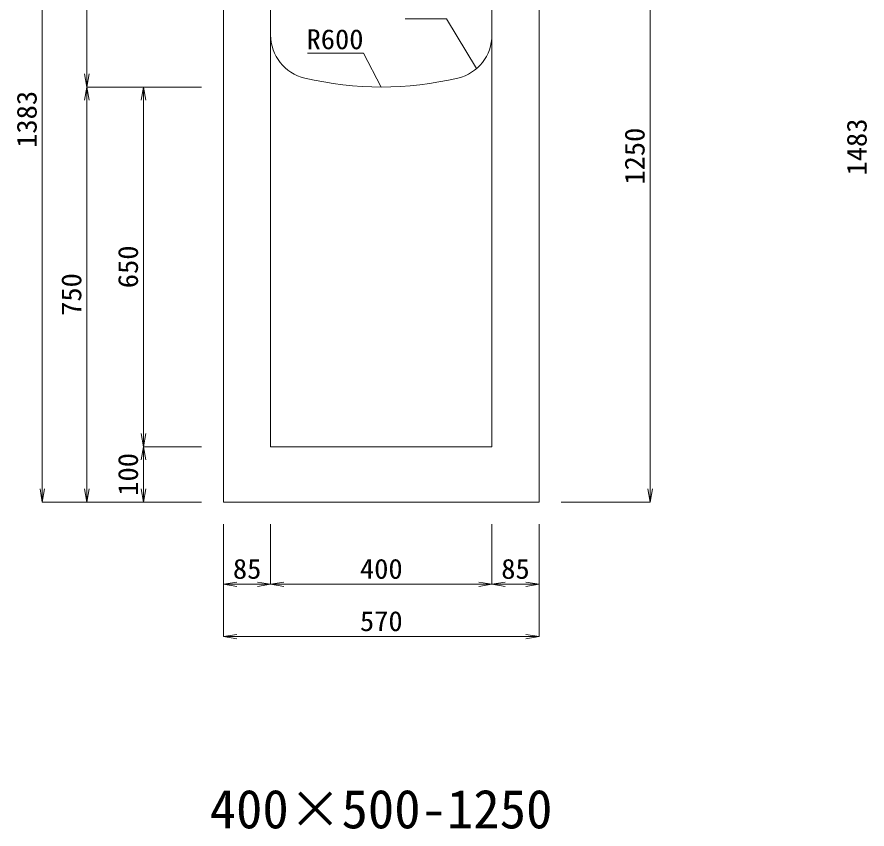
# Model space of a CAD drawing. Units: millimetres at full size. Extents: x -734 to 58102, y 49499 to 87169.
# Drawn here: x 41128 to 42664, y 58876 to 60343 of the extents above; entities that cross this region are included whole.
import ezdxf
from ezdxf.enums import TextEntityAlignment as Align

# ---------------------------------------------------------------- set-up
doc = ezdxf.new("R2010")
doc.units = ezdxf.units.MM
doc.header["$LTSCALE"] = 50
doc.layers.add('0_2', color=7, linetype='Continuous')
for name, color, linetype, lineweight in [('寸法線', 7, 'Continuous', 13), ('引出線', 4, 'Continuous', 13), ('本体', 2, 'Continuous', 20)]:
    doc.layers.add(name, color=color, linetype=linetype, lineweight=lineweight)
doc.styles.add('ＭＳ 明朝', font='')
doc.styles.get('ＭＳ 明朝').set_extended_font_data('MS Mincho')

# ---------------------------------------------------------------- blocks, each defined once
blk = doc.blocks.new('open_arrow')
at = {"color": 0, "linetype": 'Continuous', "lineweight": -2}
blk.add_lwpolyline([(7.5, 1.25), (0, 0), (7.5, -1.25)], dxfattribs=at)

msp = doc.modelspace()

# ---------------------------------------------------------------- linework, layer by layer
at = {"layer": '寸法線'}
for p, q in [((41173.28, 59466.95), (41173.28, 60849.95)), ((41253.92, 60716.95), (41253.92, 60216.95)), ((42271.91, 60716.95), (42271.91, 59466.95)), ((41253.92, 60216.95), (41253.92, 59466.95)), ((41461.07, 60216.95), (41253.92, 60216.95)), ((41461.07, 60216.95), (41253.92, 60216.95)), ((41356.3, 59566.95), (41356.3, 60216.95)), ((41461.07, 60216.95), (41356.3, 60216.95)), ((41461.07, 59566.95), (41356.3, 59566.95)), ((41356.3, 59466.95), (41356.3, 59566.95)), ((41461.07, 59566.95), (41356.3, 59566.95)), ((41461.07, 59466.95), (41173.28, 59466.95)), ((41461.07, 59466.95), (41253.92, 59466.95)), ((41461.07, 59466.95), (41356.3, 59466.95)), ((42111.11, 59466.95), (42271.91, 59466.95)), ((41501.09, 59426.93), (41501.09, 59223.7)), ((41501.09, 59426.93), (41501.09, 59318.21)), ((41586.1, 59426.93), (41586.1, 59318.21)), ((41586.1, 59426.93), (41586.1, 59318.21)), ((41986.09, 59426.93), (41986.09, 59318.21)), ((41986.09, 59426.93), (41986.09, 59318.21)), ((42071.09, 59426.93), (42071.09, 59223.7)), ((42071.09, 59426.93), (42071.09, 59318.21)), ((41501.09, 59318.21), (41586.1, 59318.21)), ((41586.1, 59318.21), (41986.09, 59318.21)), ((41986.09, 59318.21), (42071.09, 59318.21)), ((41501.09, 59223.7), (42071.09, 59223.7))]:
    msp.add_line(p, q, dxfattribs=at)
at = {"layer": '引出線'}
for points in [[(41958.18, 60250.26), (41903.77, 60340.16), (41829.1, 60340.16)], [(41786.09, 60216.95), (41753.87, 60278.09), (41652.87, 60278.09)]]:
    msp.add_lwpolyline(points, dxfattribs=at)
at = {"layer": '本体'}
for p, q in [((41501.09, 59466.95), (41501.09, 60716.95)), ((41586.09, 60310.98), (41586.09, 60716.95)), ((41986.09, 60310.98), (41986.09, 60716.95)), ((42071.09, 59466.95), (42071.09, 60716.95)), ((41586.09, 60310.98), (41586.09, 59566.95)), ((41986.09, 60310.98), (41986.09, 59566.95)), ((41586.09, 59566.95), (41986.09, 59566.95)), ((41501.09, 59466.95), (42071.09, 59466.95))]:
    msp.add_line(p, q, dxfattribs=at)
for centre, radius, start, end in [((41666.09, 60310.98), 80, 180, 256.65766), ((41906.09, 60310.98), 80, 283.34233, 0), ((41786.09, 60816.95), 600, 256.65762, 283.34237)]:
    msp.add_arc(centre, radius, start, end, dxfattribs=at)

# ---------------------------------------------------------------- block references
at = {"layer": '寸法線', "xscale": 3.2, "yscale": 3.2}
for p, rotation in [((41253.92, 60216.95), 90), ((41253.92, 60216.95), 270), ((41356.3, 60216.95), 270), ((41356.3, 59566.95), 90), ((41356.3, 59566.95), 270), ((41173.28, 59466.95), 90), ((41253.92, 59466.95), 90), ((41356.3, 59466.95), 90), ((42271.91, 59466.95), 90), ((41586.1, 59318.21), 180), ((41986.09, 59318.21), 180), ((42071.09, 59318.21), 180), ((42071.09, 59223.7), 180)]:
    msp.add_blockref('open_arrow', p, dxfattribs=dict(at, rotation=rotation))
for p in [(41501.09, 59318.21), (41586.1, 59318.21), (41986.09, 59318.21), (41501.09, 59223.7)]:
    msp.add_blockref('open_arrow', p, dxfattribs=at)
at = {"layer": '引出線', "xscale": 0.0533, "yscale": 0.0533}
for p, rotation in [((41958.18, 60250.26), 121.2), ((41786.09, 60216.95), 117.8)]:
    msp.add_blockref('open_arrow', p, dxfattribs=dict(at, rotation=rotation))

# ---------------------------------------------------------------- texts
at = {"layer": '0_2', "style": 'ＭＳ 明朝'}
msp.add_text('400×500-1250', height=70.05, dxfattribs=at).set_placement((41785.61, 58912.21), align=Align.MIDDLE_CENTER)
at = {"layer": '寸法線', "style": 'ＭＳ 明朝', "width": 1.05}
for s, p in [('1383', (41145.26, 60158.45)), ('1483', (42645.26, 60108.45)), ('1250', (42243.89, 60091.95)), ('650', (41328.28, 59891.95)), ('750', (41225.9, 59841.95)), ('100', (41328.28, 59516.95))]:
    msp.add_text(s, height=36.03, rotation=90, dxfattribs=at).set_placement(p, align=Align.MIDDLE_CENTER)
for s, p in [('85', (41543.59, 59346.23)), ('400', (41786.09, 59346.23)), ('85', (42028.59, 59346.23)), ('570', (41786.09, 59251.72))]:
    msp.add_text(s, height=36.03, dxfattribs=at).set_placement(p, align=Align.MIDDLE_CENTER)
at = {"layer": '引出線', "style": 'ＭＳ 明朝', "width": 1.05}
msp.add_text('R600', height=36.03, dxfattribs=at).set_placement((41753.87, 60321.29), align=Align.TOP_RIGHT)

doc.saveas('drawing.dxf')
